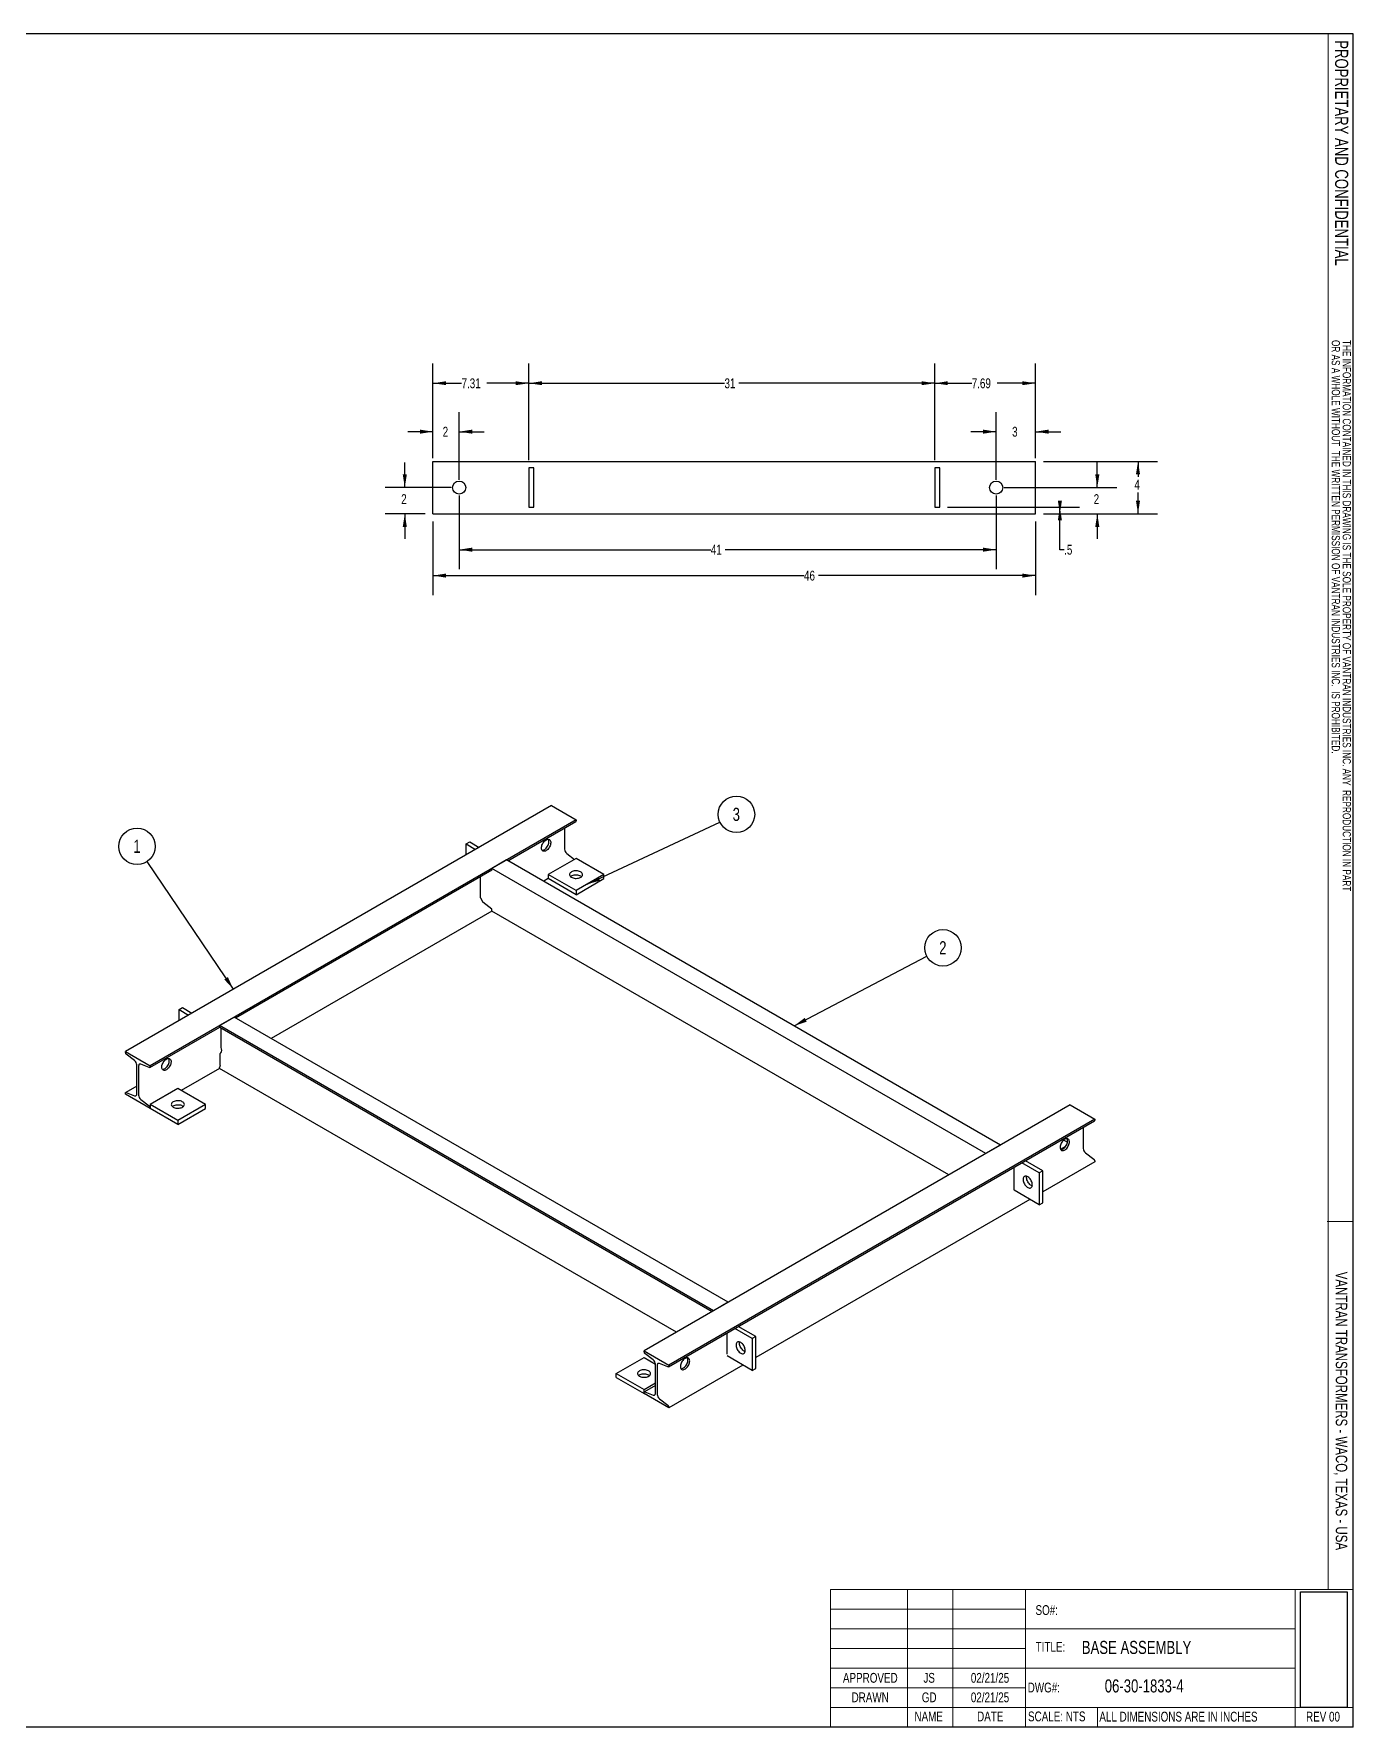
# Model space of a CAD drawing. Header units: inches. Extents: x 0.1 to 16.9, y 0.1 to 10.9.
# Drawn here: x 8.5 to 16.89, y 0.12 to 10.89 of the extents above; entities that cross this region are included whole.
import ezdxf

# ---------------------------------------------------------------- set-up
doc = ezdxf.new("R2010")
doc.units = ezdxf.units.IN
doc.header["$MEASUREMENT"] = 0
doc.layers.add('FORMAT', color=7, linetype='Continuous')
doc.styles.add('SLDTEXTSTYLE0', font='TXT', dxfattribs={"width": 0.75})
doc.dimstyles.new('SLDDIMSTYLE0', dxfattribs={"dimtxt": 0.0625, "dimasz": 0.083333, "dimexe": 0, "dimexo": 0.0625, "dimgap": 0.015625, "dimtad": 0, "dimtih": 1, "dimtoh": 1, "dimlfac": 12, "dimrnd": 1e-09, "dimzin": 12, "dimdsep": 46, "dimtxsty": 'SLDTEXTSTYLE0', "dimsah": 1, "dimcen": 0.09, "dimadec": 0, "dimazin": 3, "dimtfac": 1, "dimtofl": 0, "dimtmove": 0, "dimatfit": 3, "dimfxl": 0, "dimfrac": 2, "dimtolj": 1, "dimtzin": 12, "dimarcsym": 0})
doc.dimstyles.new('SLDDIMSTYLE2', dxfattribs={"dimtxt": 0.0625, "dimasz": 0.083333, "dimexe": 0, "dimexo": 0.0625, "dimgap": 0.015625, "dimtad": 0, "dimtih": 1, "dimtoh": 1, "dimlfac": 12, "dimrnd": 1e-09, "dimzin": 12, "dimdsep": 46, "dimtxsty": 'SLDTEXTSTYLE0', "dimsah": 1, "dimcen": 0.09, "dimadec": 0, "dimazin": 3, "dimtfac": 1, "dimtmove": 0, "dimatfit": 0, "dimfxl": 0, "dimfrac": 2, "dimtolj": 1, "dimtzin": 12, "dimarcsym": 0})
doc.dimstyles.new('SLDDIMSTYLE3', dxfattribs={"dimtxt": 0.18, "dimasz": 0.083333, "dimexe": 0, "dimexo": 0.0625, "dimgap": 0, "dimtad": 0, "dimtih": 1, "dimtoh": 1, "dimdec": 0, "dimrnd": 1e-09, "dimzin": 0, "dimdsep": 46, "dimtxsty": 'Standard', "dimsah": 1, "dimcen": 0.09, "dimadec": 0, "dimazin": 0, "dimtfac": 0.083333, "dimtdec": 0, "dimtofl": 0, "dimtmove": 0, "dimatfit": 3, "dimfxl": 0, "dimfrac": 2, "dimtolj": 1, "dimtzin": 0, "dimarcsym": 0})
picture_1 = doc.add_image_def('image1.bmp', size_in_pixel=(535, 215))

# ---------------------------------------------------------------- blocks, each defined once
blk = doc.blocks.new('_D_16')
at = {"layer": 'FORMAT', "color": 7}
for p, q in [((14.232, 8.181), (14.232, 8.795)), ((14.873, 8.193), (14.873, 8.795)), ((14.232, 8.67), (14.467, 8.67)), ((14.873, 8.67), (14.629, 8.67))]:
    blk.add_line(p, q, dxfattribs=at)
for points in [[(14.232, 8.67), (14.315, 8.658), (14.315, 8.683)], [(14.873, 8.67), (14.789, 8.683), (14.789, 8.658)]]:
    blk.add_solid(points, dxfattribs=at)
at = {"layer": 'FORMAT', "color": 7, "insert": (14.467, 8.701), "char_height": 0.0625, "attachment_point": 1, "style": 'SLDTEXTSTYLE0'}
blk.add_mtext('7.69', dxfattribs=at)
blk = doc.blocks.new('_D_17')
at = {"layer": 'FORMAT', "color": 7}
for p, q in [((11.039, 7.79), (11.039, 7.321)), ((14.873, 7.79), (14.873, 7.321)), ((11.039, 7.446), (13.4, 7.446)), ((14.873, 7.446), (13.493, 7.446))]:
    blk.add_line(p, q, dxfattribs=at)
for points in [[(11.039, 7.446), (11.123, 7.433), (11.123, 7.459)], [(14.873, 7.446), (14.789, 7.459), (14.789, 7.433)]]:
    blk.add_solid(points, dxfattribs=at)
at = {"layer": 'FORMAT', "color": 7, "insert": (13.4, 7.477), "char_height": 0.0625, "attachment_point": 1, "style": 'SLDTEXTSTYLE0'}
blk.add_mtext('46', dxfattribs=at)
blk = doc.blocks.new('_D_18')
at = {"layer": 'FORMAT', "color": 7}
for p, q in [((14.923, 8.173), (15.65, 8.173)), ((15.525, 8.173), (15.525, 8.075)), ((15.525, 7.84), (15.525, 7.975)), ((14.923, 7.84), (15.65, 7.84))]:
    blk.add_line(p, q, dxfattribs=at)
for points in [[(15.525, 8.173), (15.512, 8.09), (15.538, 8.09)], [(15.525, 7.84), (15.538, 7.923), (15.512, 7.923)]]:
    blk.add_solid(points, dxfattribs=at)
at = {"layer": 'FORMAT', "color": 7, "insert": (15.502, 8.056), "char_height": 0.0625, "attachment_point": 1, "style": 'SLDTEXTSTYLE0'}
blk.add_mtext('4', dxfattribs=at)
blk = doc.blocks.new('_D_19')
at = {"layer": 'FORMAT', "color": 7}
for p, q in [((14.313, 7.881), (15.153, 7.881)), ((15.028, 7.84), (15.028, 7.881)), ((14.923, 7.84), (15.153, 7.84)), ((15.028, 7.611), (15.028, 7.84)), ((15.055, 7.611), (15.028, 7.611))]:
    blk.add_line(p, q, dxfattribs=at)
for points in [[(15.028, 7.84), (15.041, 7.923), (15.015, 7.923)], [(15.028, 7.881), (15.015, 7.798), (15.041, 7.798)]]:
    blk.add_solid(points, dxfattribs=at)
at = {"layer": 'FORMAT', "color": 7, "insert": (15.055, 7.642), "char_height": 0.0625, "attachment_point": 1, "style": 'SLDTEXTSTYLE0'}
blk.add_mtext('.5', dxfattribs=at)
blk = doc.blocks.new('_D_20')
at = {"layer": 'FORMAT', "color": 7}
for p, q in [((10.86, 8.006), (10.86, 8.166)), ((11.156, 8.006), (10.735, 8.006)), ((10.989, 7.84), (10.735, 7.84)), ((10.86, 7.84), (10.86, 7.679))]:
    blk.add_line(p, q, dxfattribs=at)
for points in [[(10.86, 8.006), (10.873, 8.09), (10.847, 8.09)], [(10.86, 7.84), (10.847, 7.756), (10.873, 7.756)]]:
    blk.add_solid(points, dxfattribs=at)
at = {"layer": 'FORMAT', "color": 7, "insert": (10.837, 7.964), "char_height": 0.0625, "attachment_point": 1, "style": 'SLDTEXTSTYLE0'}
blk.add_mtext('2', dxfattribs=at)
blk = doc.blocks.new('_D_21')
at = {"layer": 'FORMAT', "color": 7}
for p, q in [((11.039, 8.193), (11.039, 8.487)), ((11.206, 8.056), (11.206, 8.487)), ((11.039, 8.362), (10.879, 8.362)), ((11.206, 8.362), (11.366, 8.362))]:
    blk.add_line(p, q, dxfattribs=at)
for points in [[(11.039, 8.362), (10.956, 8.375), (10.956, 8.349)], [(11.206, 8.362), (11.289, 8.349), (11.289, 8.375)]]:
    blk.add_solid(points, dxfattribs=at)
at = {"layer": 'FORMAT', "color": 7, "insert": (11.101, 8.393), "char_height": 0.0625, "attachment_point": 1, "style": 'SLDTEXTSTYLE0'}
blk.add_mtext('2', dxfattribs=at)
blk = doc.blocks.new('_D_22')
at = {"layer": 'FORMAT', "color": 7}
for p, q in [((15.266, 8.006), (15.266, 8.166)), ((14.673, 8.006), (15.391, 8.006)), ((14.923, 7.84), (15.391, 7.84)), ((15.266, 7.84), (15.266, 7.679))]:
    blk.add_line(p, q, dxfattribs=at)
for points in [[(15.266, 8.006), (15.279, 8.09), (15.253, 8.09)], [(15.266, 7.84), (15.253, 7.756), (15.279, 7.756)]]:
    blk.add_solid(points, dxfattribs=at)
at = {"layer": 'FORMAT', "color": 7, "insert": (15.243, 7.964), "char_height": 0.0625, "attachment_point": 1, "style": 'SLDTEXTSTYLE0'}
blk.add_mtext('2', dxfattribs=at)
blk = doc.blocks.new('_D_23')
at = {"layer": 'FORMAT', "color": 7}
for p, q in [((14.623, 8.056), (14.623, 8.487)), ((14.873, 8.193), (14.873, 8.487)), ((14.623, 8.362), (14.462, 8.362)), ((14.873, 8.362), (15.033, 8.362))]:
    blk.add_line(p, q, dxfattribs=at)
for points in [[(14.623, 8.362), (14.539, 8.375), (14.539, 8.349)], [(14.873, 8.362), (14.956, 8.349), (14.956, 8.375)]]:
    blk.add_solid(points, dxfattribs=at)
at = {"layer": 'FORMAT', "color": 7, "insert": (14.724, 8.393), "char_height": 0.0625, "attachment_point": 1, "style": 'SLDTEXTSTYLE0'}
blk.add_mtext('3', dxfattribs=at)
blk = doc.blocks.new('_D_24')
at = {"layer": 'FORMAT', "color": 7}
for p, q in [((11.206, 7.956), (11.206, 7.486)), ((14.623, 7.956), (14.623, 7.486)), ((11.206, 7.611), (12.807, 7.611)), ((14.623, 7.611), (12.899, 7.611))]:
    blk.add_line(p, q, dxfattribs=at)
for points in [[(11.206, 7.611), (11.289, 7.598), (11.289, 7.624)], [(14.623, 7.611), (14.539, 7.624), (14.539, 7.598)]]:
    blk.add_solid(points, dxfattribs=at)
at = {"layer": 'FORMAT', "color": 7, "insert": (12.807, 7.642), "char_height": 0.0625, "attachment_point": 1, "style": 'SLDTEXTSTYLE0'}
blk.add_mtext('41', dxfattribs=at)
blk = doc.blocks.new('_D_25')
at = {"layer": 'FORMAT', "color": 7}
for p, q in [((11.649, 8.181), (11.649, 8.795)), ((14.232, 8.181), (14.232, 8.795)), ((11.649, 8.67), (12.894, 8.67)), ((14.232, 8.67), (12.986, 8.67))]:
    blk.add_line(p, q, dxfattribs=at)
for points in [[(11.649, 8.67), (11.732, 8.658), (11.732, 8.683)], [(14.232, 8.67), (14.149, 8.683), (14.149, 8.658)]]:
    blk.add_solid(points, dxfattribs=at)
at = {"layer": 'FORMAT', "color": 7, "insert": (12.894, 8.701), "char_height": 0.0625, "attachment_point": 1, "style": 'SLDTEXTSTYLE0'}
blk.add_mtext('31', dxfattribs=at)
blk = doc.blocks.new('_D_26')
at = {"layer": 'FORMAT', "color": 7}
for p, q in [((11.039, 8.193), (11.039, 8.795)), ((11.649, 8.181), (11.649, 8.795)), ((11.039, 8.67), (11.221, 8.67)), ((11.649, 8.67), (11.382, 8.67))]:
    blk.add_line(p, q, dxfattribs=at)
for points in [[(11.039, 8.67), (11.123, 8.658), (11.123, 8.683)], [(11.649, 8.67), (11.565, 8.683), (11.565, 8.658)]]:
    blk.add_solid(points, dxfattribs=at)
at = {"layer": 'FORMAT', "color": 7, "insert": (11.221, 8.701), "char_height": 0.0625, "attachment_point": 1, "style": 'SLDTEXTSTYLE0'}
blk.add_mtext('7.31', dxfattribs=at)
blk = doc.blocks.new('SW_NOTE_0')
at = {"layer": 'FORMAT', "color": 0}
blk.add_circle((-0.065, 0.096), 0.116, dxfattribs=at)
at = {"layer": 'FORMAT', "color": 0, "insert": (-0.066, 0.138), "char_height": 0.0833, "attachment_point": 2, "style": 'SLDTEXTSTYLE0'}
blk.add_mtext('1', dxfattribs=at)
blk = doc.blocks.new('SW_NOTE_0_1')
at = {"layer": 'FORMAT', "color": 0}
blk.add_circle((0.103, 0.054), 0.116, dxfattribs=at)
at = {"layer": 'FORMAT', "color": 0, "insert": (0.102, 0.096), "char_height": 0.0833, "attachment_point": 2, "style": 'SLDTEXTSTYLE0'}
blk.add_mtext('2', dxfattribs=at)
blk = doc.blocks.new('SW_NOTE_0_2')
at = {"layer": 'FORMAT', "color": 0}
blk.add_circle((0.105, 0.049), 0.116, dxfattribs=at)
at = {"layer": 'FORMAT', "color": 0, "insert": (0.104, 0.091), "char_height": 0.0833, "attachment_point": 2, "style": 'SLDTEXTSTYLE0'}
blk.add_mtext('3', dxfattribs=at)

msp = doc.modelspace()

# ---------------------------------------------------------------- linework, layer by layer
at = {"color": 7, "linetype": 'Continuous', "lineweight": 25}
for p, q in [((16.8937, 10.8937), (0.1063, 10.8937)), ((16.8937, 0.11748), (16.8937, 10.8937)), ((11.03922, 8.1729), (14.87255, 8.1729)), ((11.03922, 8.16482), (11.03922, 8.1729)), ((11.03922, 8.15578), (11.03922, 8.16482)), ((11.03922, 8.14327), (11.03922, 8.15578)), ((11.03922, 8.11943), (11.03922, 8.14327)), ((11.03922, 7.89303), (11.03922, 8.11943)), ((11.67993, 8.13123), (11.64868, 8.13123)), ((11.64868, 8.13123), (11.64868, 7.88123)), ((11.67993, 7.88123), (11.67993, 8.13123)), ((14.23193, 8.13123), (14.23193, 7.88123)), ((14.26318, 8.13123), (14.23193, 8.13123)), ((14.26318, 7.88123), (14.26318, 8.13123)), ((14.87255, 8.16482), (14.87255, 8.1729)), ((14.87255, 8.15578), (14.87255, 8.16482)), ((14.87255, 8.14327), (14.87255, 8.15578)), ((14.87255, 8.11943), (14.87255, 8.14327)), ((14.87255, 7.89303), (14.87255, 8.11943)), ((11.03922, 7.86919), (11.03922, 7.89303)), ((11.03922, 7.85668), (11.03922, 7.86919)), ((11.64868, 7.88123), (11.67993, 7.88123)), ((14.23193, 7.88123), (14.26318, 7.88123)), ((14.87255, 7.86919), (14.87255, 7.89303)), ((14.87255, 7.85668), (14.87255, 7.86919)), ((11.03922, 7.84764), (11.03922, 7.85668)), ((11.03922, 7.83956), (11.03922, 7.84764)), ((11.03922, 7.83956), (14.87255, 7.83956)), ((14.87255, 7.84764), (14.87255, 7.85668)), ((14.87255, 7.83956), (14.87255, 7.84764)), ((11.79295, 5.9823), (9.08237, 4.41752)), ((11.79295, 5.9823), (11.94987, 5.89171)), ((11.94987, 5.89171), (9.23929, 4.32693)), ((11.51632, 5.63174), (11.94797, 5.88092)), ((11.87709, 5.84001), (11.87709, 5.7052)), ((11.94987, 5.89171), (11.94987, 5.88512)), ((11.25063, 5.73827), (11.27272, 5.75103)), ((11.25063, 5.66922), (11.25063, 5.73827)), ((11.25063, 5.73827), (11.31043, 5.70375)), ((11.27272, 5.75103), (11.33253, 5.71651)), ((11.50792, 5.63659), (11.41459, 5.5827)), ((14.65084, 3.82222), (11.50792, 5.63659)), ((11.94987, 5.64505), (11.77309, 5.543)), ((11.89137, 5.67749), (11.94052, 5.63966)), ((12.12664, 5.543), (11.94987, 5.64505)), ((9.78297, 4.63109), (11.41459, 5.57301)), ((11.34181, 5.39619), (11.34181, 5.531)), ((11.41122, 5.57106), (11.41459, 5.56977)), ((11.41459, 5.56977), (11.41459, 5.5827)), ((14.5575, 3.76834), (11.41459, 5.5827)), ((11.77309, 5.51748), (11.74366, 5.5005)), ((11.94987, 5.44095), (11.77309, 5.543)), ((11.77309, 5.543), (11.77309, 5.51748)), ((11.94987, 5.41543), (11.77309, 5.51748)), ((12.12664, 5.543), (11.94987, 5.44095)), ((11.94987, 5.41543), (12.12664, 5.51748)), ((12.12664, 5.51748), (12.12664, 5.543)), ((11.34181, 5.39619), (11.35609, 5.36848)), ((11.94987, 5.44095), (11.94987, 5.41543)), ((11.41459, 5.31052), (10.01031, 4.49985)), ((11.41459, 5.32346), (11.35609, 5.36848)), ((11.41459, 5.31052), (11.41459, 5.32346)), ((14.32176, 3.63225), (11.41459, 5.31052)), ((9.42399, 4.68378), (9.44609, 4.69654)), ((9.42399, 4.68378), (9.4838, 4.64926)), ((9.42399, 4.61473), (9.42399, 4.68378)), ((9.44609, 4.69654), (9.50589, 4.66201)), ((9.77457, 4.63594), (9.68123, 4.58206)), ((12.91748, 2.82158), (9.77457, 4.63594)), ((9.23739, 4.31614), (9.68215, 4.57289)), ((12.82414, 2.76769), (9.68123, 4.58206)), ((9.68123, 4.5762), (9.68123, 4.58206)), ((9.68313, 4.572), (12.81638, 2.76321)), ((9.69095, 4.44373), (9.69095, 4.56748)), ((9.08237, 4.41092), (9.08237, 4.41752)), ((9.08237, 4.41752), (9.23929, 4.32693)), ((9.14086, 4.35956), (9.08779, 4.40041)), ((9.15514, 4.14698), (9.15514, 4.33185)), ((9.16652, 4.32528), (9.16652, 4.14042)), ((9.23387, 4.31608), (9.1808, 4.33651)), ((9.23929, 4.32693), (9.23929, 4.32034)), ((9.68123, 4.30988), (9.68123, 4.31574)), ((9.69054, 4.40926), (9.68504, 4.4038)), ((9.68504, 4.32718), (9.68504, 4.4038)), ((9.68123, 4.30988), (9.43817, 4.16956)), ((12.5884, 2.6316), (9.68123, 4.30988)), ((9.08237, 4.14534), (9.08237, 4.15193)), ((9.23929, 4.05475), (9.08237, 4.14534)), ((9.15514, 4.19704), (9.08427, 4.15613)), ((9.08779, 4.15619), (9.14086, 4.13576)), ((9.1808, 4.11271), (9.23387, 4.07185)), ((9.41607, 4.18232), (9.23929, 4.08027)), ((9.59284, 4.08027), (9.41607, 4.18232)), ((9.41607, 3.97822), (9.23929, 4.08027)), ((9.23929, 4.08027), (9.23929, 4.05475)), ((9.23929, 4.06134), (9.23929, 4.05475)), ((9.41607, 3.9527), (9.23929, 4.05475)), ((9.59284, 4.08027), (9.41607, 3.97822)), ((9.41607, 3.9527), (9.59284, 4.05475)), ((9.59284, 4.05475), (9.59284, 4.08027)), ((15.09278, 4.07735), (12.3822, 2.51257)), ((15.09278, 4.07735), (15.2497, 3.98676)), ((9.41607, 3.97822), (9.41607, 3.9527)), ((12.53722, 2.41119), (15.2478, 3.97597)), ((15.2497, 3.98676), (12.53912, 2.42198)), ((15.17692, 3.93506), (15.17692, 3.80025)), ((15.2497, 3.98676), (15.2497, 3.98017)), ((14.65084, 3.82222), (14.5575, 3.76834)), ((15.032, 3.7956), (15.06612, 3.8153)), ((15.05244, 3.85397), (15.07641, 3.84013)), ((15.1912, 3.77254), (15.24428, 3.73168)), ((14.73492, 3.67989), (14.73492, 3.54509)), ((14.89697, 3.64604), (14.78663, 3.70974)), ((14.91907, 3.6588), (14.80872, 3.7225)), ((15.2497, 3.71458), (14.91907, 3.52371)), ((15.2497, 3.72117), (15.2497, 3.71458)), ((14.91907, 3.6588), (14.89697, 3.64604)), ((14.89697, 3.64604), (14.89697, 3.44191)), ((14.91907, 3.45466), (14.91907, 3.6588)), ((14.83716, 3.47643), (13.09243, 2.46922)), ((14.89697, 3.44191), (14.7371, 3.5342)), ((14.89697, 3.44191), (14.91907, 3.45466)), ((12.91748, 2.82158), (12.82414, 2.76769)), ((12.90829, 2.6254), (12.90829, 2.49059)), ((13.07034, 2.59155), (12.95999, 2.65525)), ((13.09243, 2.6043), (12.98209, 2.668)), ((13.09243, 2.6043), (13.07034, 2.59155)), ((13.07034, 2.59155), (13.07034, 2.38741)), ((13.09243, 2.40017), (13.09243, 2.6043)), ((12.3822, 2.51257), (12.53912, 2.42198)), ((12.3822, 2.50597), (12.3822, 2.51257)), ((12.4407, 2.4546), (12.38762, 2.49546)), ((13.07034, 2.38741), (12.91047, 2.4797)), ((12.20543, 2.36795), (12.3822, 2.47)), ((12.3822, 2.47), (12.45495, 2.42801)), ((12.45498, 2.24203), (12.45498, 2.4269)), ((12.46635, 2.42033), (12.46635, 2.23547)), ((12.53371, 2.41113), (12.48063, 2.43155)), ((12.53912, 2.42198), (12.53912, 2.41538)), ((13.01053, 2.42194), (12.53912, 2.1498)), ((13.07034, 2.38741), (13.09243, 2.40017)), ((12.20543, 2.36795), (12.3822, 2.2659)), ((12.20543, 2.34244), (12.20543, 2.36795)), ((12.20543, 2.34244), (12.3822, 2.24039)), ((12.3822, 2.2659), (12.45498, 2.30791)), ((12.3822, 2.24039), (12.3822, 2.2659)), ((12.45498, 2.29209), (12.3841, 2.25118)), ((12.3822, 2.24039), (12.3822, 2.24698)), ((12.53912, 2.1498), (12.3822, 2.24039)), ((12.38762, 2.25124), (12.4407, 2.23081)), ((12.48063, 2.20776), (12.53371, 2.1669)), ((12.53912, 2.15639), (12.53912, 2.1498)), ((16.8937, 0.11748), (0.1063, 0.11748))]:
    msp.add_line(p, q, dxfattribs=at)
at = {"color": 7, "linetype": 'Continuous', "lineweight": 18}
for p, q in [((16.73404, 0.99248), (16.73404, 10.8937)), ((16.8937, 3.33453), (16.72925, 3.33453)), ((13.56937, 0.99248), (13.56937, 0.11748)), ((13.56937, 0.99248), (14.80886, 0.99248)), ((14.05881, 0.99248), (14.05881, 0.11748)), ((14.34669, 0.99248), (14.34669, 0.11748)), ((14.80886, 0.99248), (14.80886, 0.11748)), ((14.80886, 0.99248), (16.52551, 0.99248)), ((16.52551, 0.99248), (16.52551, 0.74248)), ((16.52551, 0.99248), (16.8937, 0.99248)), ((13.56937, 0.86748), (14.80886, 0.86748)), ((13.56937, 0.74248), (14.80886, 0.74248)), ((14.80886, 0.74248), (16.52551, 0.74248)), ((16.52551, 0.49248), (16.52551, 0.74248)), ((13.56937, 0.61748), (14.80886, 0.61748)), ((13.56937, 0.49248), (14.80886, 0.49248)), ((14.80886, 0.49248), (16.52551, 0.49248)), ((16.52551, 0.49248), (16.52551, 0.24248)), ((14.80886, 0.36748), (13.56937, 0.36748)), ((14.80886, 0.24248), (13.56937, 0.24248)), ((14.80886, 0.24248), (16.52551, 0.24248)), ((15.26676, 0.24248), (15.26676, 0.11748)), ((16.52551, 0.24248), (16.8937, 0.24248)), ((16.52551, 0.24248), (16.52551, 0.11748))]:
    msp.add_line(p, q, dxfattribs=at)
at = {"color": 7, "linetype": 'Continuous', "lineweight": 25, "flags": 128}
for points in [[(11.75924, 5.69558), (11.75426, 5.69319), (11.74943, 5.69185), (11.74487, 5.6916), (11.74073, 5.69244), (11.73712, 5.69435), (11.73415, 5.69728), (11.7319, 5.70113), (11.73044, 5.70581), (11.72981, 5.71116), (11.73002, 5.71705), (11.73107, 5.7233), (11.73293, 5.72973), (11.73555, 5.73616), (11.73885, 5.74239), (11.74274, 5.74826), (11.74711, 5.7536), (11.75182, 5.75824), (11.75674, 5.76206), (11.76174, 5.76494), (11.76667, 5.76681), (11.77138, 5.76761), (11.77574, 5.76731), (11.77963, 5.76593), (11.78293, 5.76351), (11.78555, 5.7601), (11.78741, 5.75583), (11.78847, 5.75079), (11.78868, 5.74515), (11.78804, 5.73906), (11.78658, 5.7327), (11.78433, 5.72624), (11.78136, 5.71989), (11.77775, 5.71381), (11.77361, 5.70819), (11.76906, 5.70319), (11.76422, 5.69894), (11.75924, 5.69558)], [(11.73351, 5.69817), (11.73573, 5.69816), (11.74044, 5.69895), (11.74537, 5.70082), (11.75037, 5.70371), (11.75529, 5.70753), (11.76, 5.71217), (11.76437, 5.7175), (11.76826, 5.72337), (11.77156, 5.72961), (11.77418, 5.73604), (11.77604, 5.74247), (11.77709, 5.74871), (11.7773, 5.7546), (11.77667, 5.75996), (11.77521, 5.76463), (11.7736, 5.7676)], [(11.9204, 5.56001), (11.91585, 5.55689), (11.91227, 5.55337), (11.90978, 5.54955), (11.90843, 5.54555), (11.90828, 5.54147), (11.90933, 5.53743), (11.91154, 5.53356), (11.91486, 5.52996), (11.91918, 5.52673), (11.92438, 5.52397), (11.93032, 5.52176), (11.93682, 5.52015), (11.9437, 5.51921), (11.95075, 5.51895), (11.95778, 5.51938), (11.96458, 5.52049), (11.97095, 5.52225), (11.97672, 5.52461), (11.98172, 5.52749), (11.9858, 5.53082), (11.98885, 5.53451), (11.99077, 5.53843), (11.99152, 5.54249), (11.99107, 5.54656), (11.98944, 5.55053), (11.98666, 5.55428), (11.98283, 5.55771), (11.97805, 5.56071), (11.97246, 5.56321), (11.96622, 5.56512), (11.95951, 5.5664), (11.95252, 5.567), (11.94545, 5.56692), (11.93851, 5.56614), (11.9319, 5.5647), (11.92581, 5.56264), (11.9204, 5.56001)], [(11.91454, 5.53024), (11.91585, 5.53137), (11.9204, 5.53449)], [(11.9204, 5.53449), (11.92581, 5.53712), (11.9319, 5.53918), (11.93851, 5.54063), (11.94545, 5.5414), (11.95252, 5.54149), (11.95951, 5.54088), (11.96622, 5.53961), (11.97246, 5.53769), (11.97805, 5.5352), (11.98283, 5.53219), (11.98519, 5.53024)], [(9.1808, 4.33651), (9.17789, 4.33731), (9.17516, 4.33745), (9.1727, 4.33691), (9.17057, 4.3357), (9.16884, 4.33387), (9.16756, 4.33147), (9.16678, 4.32858), (9.16652, 4.32528)], [(9.23929, 4.32034), (9.23919, 4.31909), (9.23889, 4.31799), (9.23841, 4.31708), (9.23775, 4.31639), (9.23695, 4.31593), (9.23601, 4.31572), (9.23497, 4.31577), (9.23387, 4.31608)], [(9.34329, 4.30088), (9.33831, 4.2985), (9.33348, 4.29716), (9.32892, 4.29691), (9.32478, 4.29775), (9.32118, 4.29966), (9.3182, 4.30258), (9.31595, 4.30644), (9.31449, 4.31111), (9.31386, 4.31647), (9.31407, 4.32235), (9.31512, 4.3286), (9.31699, 4.33503), (9.31961, 4.34146), (9.32291, 4.3477), (9.32679, 4.35357), (9.33116, 4.3589), (9.33587, 4.36354), (9.34079, 4.36736), (9.34579, 4.37025), (9.35072, 4.37211), (9.35543, 4.37291), (9.35979, 4.37261), (9.36368, 4.37123), (9.36698, 4.36881), (9.3696, 4.36541), (9.37146, 4.36113), (9.37252, 4.35609), (9.37273, 4.35045), (9.37209, 4.34436), (9.37063, 4.338), (9.36838, 4.33155), (9.36541, 4.32519), (9.3618, 4.31912), (9.35766, 4.3135), (9.35311, 4.30849), (9.34827, 4.30424), (9.34329, 4.30088)], [(9.31757, 4.30347), (9.31978, 4.30346), (9.3245, 4.30426), (9.32942, 4.30613), (9.33442, 4.30901), (9.33934, 4.31283), (9.34406, 4.31747), (9.34842, 4.3228), (9.35231, 4.32867), (9.35561, 4.33491), (9.35823, 4.34134), (9.36009, 4.34777), (9.36114, 4.35402), (9.36136, 4.35991), (9.36072, 4.36526), (9.35926, 4.36994), (9.35765, 4.3729)], [(9.08237, 4.15193), (9.08247, 4.15318), (9.08277, 4.15428), (9.08325, 4.15519), (9.08391, 4.15588), (9.08472, 4.15634), (9.08565, 4.15655), (9.08669, 4.1565), (9.08779, 4.15619)], [(9.14086, 4.13576), (9.14377, 4.13495), (9.1465, 4.13482), (9.14896, 4.13536), (9.15109, 4.13657), (9.15282, 4.1384), (9.1541, 4.14079), (9.15488, 4.14369), (9.15514, 4.14698)], [(9.3866, 4.09728), (9.38205, 4.09416), (9.37847, 4.09064), (9.37598, 4.08682), (9.37463, 4.08282), (9.37448, 4.07874), (9.37553, 4.0747), (9.37774, 4.07083), (9.38106, 4.06722), (9.38538, 4.064), (9.39058, 4.06124), (9.39652, 4.05902), (9.40302, 4.05742), (9.4099, 4.05648), (9.41695, 4.05622), (9.42398, 4.05665), (9.43078, 4.05776), (9.43715, 4.05952), (9.44292, 4.06188), (9.44792, 4.06476), (9.452, 4.06809), (9.45505, 4.07177), (9.45697, 4.0757), (9.45772, 4.07976), (9.45727, 4.08383), (9.45564, 4.0878), (9.45286, 4.09155), (9.44903, 4.09498), (9.44425, 4.09798), (9.43866, 4.10048), (9.43242, 4.10239), (9.42571, 4.10367), (9.41872, 4.10427), (9.41165, 4.10419), (9.40471, 4.10341), (9.3981, 4.10197), (9.39201, 4.09991), (9.3866, 4.09728)], [(9.38074, 4.06751), (9.38205, 4.06864), (9.3866, 4.07176)], [(9.3866, 4.07176), (9.39201, 4.07439), (9.3981, 4.07645), (9.40471, 4.07789), (9.41165, 4.07867), (9.41872, 4.07876), (9.42571, 4.07815), (9.43242, 4.07687), (9.43866, 4.07496), (9.44425, 4.07247), (9.44903, 4.06946), (9.45139, 4.06751)], [(15.05907, 3.85867), (15.05409, 3.85531), (15.04926, 3.85106), (15.0447, 3.84605), (15.04056, 3.84043), (15.03696, 3.83436), (15.03398, 3.828), (15.03173, 3.82155), (15.03027, 3.81519), (15.02964, 3.8091), (15.02985, 3.80346), (15.0309, 3.79842), (15.03276, 3.79414), (15.03538, 3.79074), (15.03869, 3.78832), (15.04257, 3.78694), (15.04694, 3.78664), (15.05165, 3.78744), (15.05657, 3.78931), (15.06157, 3.79219), (15.0665, 3.79601), (15.07121, 3.80065), (15.07557, 3.80598), (15.07946, 3.81185), (15.08276, 3.81809), (15.08538, 3.82452), (15.08724, 3.83095), (15.0883, 3.8372), (15.08851, 3.84308), (15.08787, 3.84844), (15.08641, 3.85312), (15.08416, 3.85697), (15.08119, 3.85989), (15.07758, 3.8618), (15.07344, 3.86264), (15.06889, 3.86239), (15.06405, 3.86106), (15.05907, 3.85867)], [(15.03335, 3.79321), (15.03556, 3.7932), (15.04028, 3.794), (15.0452, 3.79587), (15.0502, 3.79876), (15.05512, 3.80257), (15.05984, 3.80722), (15.0642, 3.81255), (15.06809, 3.81842), (15.07139, 3.82466), (15.07401, 3.83108), (15.07587, 3.83751), (15.07692, 3.84376), (15.07714, 3.84965), (15.0765, 3.85501), (15.07504, 3.85968), (15.07343, 3.86265)], [(14.85277, 3.56949), (14.85235, 3.57548), (14.85109, 3.58179), (14.84903, 3.58824), (14.84623, 3.59463), (14.84278, 3.6008), (14.83876, 3.60655), (14.8343, 3.61172), (14.82952, 3.61617), (14.82456, 3.61976), (14.81957, 3.6224), (14.81468, 3.62401), (14.81005, 3.62453), (14.80579, 3.62396), (14.80204, 3.62232), (14.7989, 3.61964), (14.79646, 3.61601), (14.7948, 3.61153), (14.79396, 3.60633), (14.79396, 3.60056), (14.7948, 3.59438), (14.79646, 3.58798), (14.7989, 3.58153), (14.80204, 3.57523), (14.80579, 3.56925), (14.81005, 3.56377), (14.81468, 3.55894), (14.81957, 3.55491), (14.82456, 3.55178), (14.82952, 3.54965), (14.8343, 3.54858), (14.83876, 3.54861), (14.84278, 3.54972), (14.84623, 3.55189), (14.84903, 3.55505), (14.85109, 3.55912), (14.85235, 3.56398), (14.85277, 3.56949)], [(14.85202, 3.56228), (14.85162, 3.56241), (14.84666, 3.56454), (14.84167, 3.56766), (14.83678, 3.5717), (14.83214, 3.57653), (14.82789, 3.58201), (14.82414, 3.58799), (14.821, 3.59429), (14.81856, 3.60074), (14.8169, 3.60714), (14.81605, 3.61331), (14.81605, 3.61908), (14.8167, 3.62347)], [(13.02614, 2.51499), (13.02572, 2.52099), (13.02446, 2.5273), (13.0224, 2.53375), (13.0196, 2.54014), (13.01614, 2.5463), (13.01213, 2.55205), (13.00766, 2.55723), (13.00289, 2.56168), (12.99793, 2.56527), (12.99294, 2.56791), (12.98805, 2.56951), (12.98341, 2.57004), (12.97916, 2.56947), (12.97541, 2.56782), (12.97227, 2.56514), (12.96983, 2.56151), (12.96817, 2.55703), (12.96732, 2.55183), (12.96732, 2.54606), (12.96817, 2.53989), (12.96983, 2.53349), (12.97227, 2.52704), (12.97541, 2.52074), (12.97916, 2.51476), (12.98341, 2.50928), (12.98805, 2.50445), (12.99294, 2.50041), (12.99793, 2.49729), (13.00289, 2.49516), (13.00766, 2.49409), (13.01213, 2.49411), (13.01614, 2.49522), (13.0196, 2.49739), (13.0224, 2.50056), (13.02446, 2.50463), (13.02572, 2.50949), (13.02614, 2.51499)], [(13.02539, 2.50779), (13.02498, 2.50792), (13.02003, 2.51004), (13.01503, 2.51317), (13.01015, 2.51721), (13.00551, 2.52204), (13.00126, 2.52752), (12.9975, 2.5335), (12.99437, 2.5398), (12.99193, 2.54624), (12.99026, 2.55264), (12.98942, 2.55882), (12.98942, 2.56459), (12.99007, 2.56897)], [(12.35274, 2.38496), (12.34818, 2.38184), (12.34461, 2.37832), (12.34211, 2.37451), (12.34077, 2.3705), (12.34062, 2.36642), (12.34167, 2.36239), (12.34388, 2.35851), (12.34719, 2.35491), (12.35152, 2.35168), (12.35672, 2.34892), (12.36266, 2.34671), (12.36916, 2.34511), (12.37603, 2.34416), (12.38309, 2.34391), (12.39011, 2.34434), (12.39691, 2.34545), (12.40329, 2.34721), (12.40906, 2.34956), (12.41406, 2.35245), (12.41814, 2.35578), (12.42119, 2.35946), (12.42311, 2.36339), (12.42386, 2.36744), (12.42341, 2.37151), (12.42177, 2.37548), (12.419, 2.37924), (12.41517, 2.38266), (12.41039, 2.38567), (12.4048, 2.38816), (12.39856, 2.39008), (12.39184, 2.39135), (12.38485, 2.39196), (12.37779, 2.39187), (12.37085, 2.3911), (12.36424, 2.38966), (12.35814, 2.38759), (12.35274, 2.38496)], [(12.48063, 2.43155), (12.47772, 2.43236), (12.475, 2.4325), (12.47253, 2.43195), (12.4704, 2.43075), (12.46867, 2.42892), (12.46739, 2.42652), (12.46661, 2.42363), (12.46635, 2.42033)], [(12.53912, 2.41538), (12.53902, 2.41413), (12.53873, 2.41304), (12.53824, 2.41213), (12.53759, 2.41143), (12.53678, 2.41098), (12.53584, 2.41077), (12.53481, 2.41082), (12.53371, 2.41113)], [(12.64312, 2.46397), (12.63815, 2.46061), (12.63331, 2.45636), (12.62876, 2.45136), (12.62462, 2.44574), (12.62101, 2.43966), (12.61804, 2.43331), (12.61579, 2.42685), (12.61432, 2.42049), (12.61369, 2.4144), (12.6139, 2.40876), (12.61495, 2.40372), (12.61682, 2.39945), (12.61944, 2.39604), (12.62274, 2.39362), (12.62663, 2.39224), (12.63099, 2.39194), (12.6357, 2.39274), (12.64063, 2.39461), (12.64562, 2.39749), (12.65055, 2.40131), (12.65526, 2.40595), (12.65962, 2.41129), (12.66351, 2.41716), (12.66681, 2.42339), (12.66943, 2.42982), (12.6713, 2.43625), (12.67235, 2.4425), (12.67256, 2.44839), (12.67193, 2.45374), (12.67046, 2.45842), (12.66821, 2.46227), (12.66524, 2.4652), (12.66163, 2.46711), (12.65749, 2.46795), (12.65294, 2.4677), (12.6481, 2.46636), (12.64312, 2.46397)], [(12.6174, 2.39852), (12.61962, 2.39851), (12.62433, 2.39931), (12.62925, 2.40117), (12.63425, 2.40406), (12.63918, 2.40788), (12.64389, 2.41252), (12.64825, 2.41785), (12.65214, 2.42372), (12.65544, 2.42996), (12.65806, 2.43639), (12.65992, 2.44282), (12.66098, 2.44906), (12.66119, 2.45495), (12.66055, 2.46031), (12.65909, 2.46498), (12.65748, 2.46795)], [(12.34688, 2.35519), (12.34818, 2.35633), (12.35274, 2.35945)], [(12.35274, 2.35945), (12.35814, 2.36207), (12.36424, 2.36414), (12.37085, 2.36558), (12.37779, 2.36635), (12.38485, 2.36644), (12.39184, 2.36584), (12.39856, 2.36456), (12.4048, 2.36265), (12.41039, 2.36015), (12.41517, 2.35715), (12.41752, 2.35519)], [(12.3822, 2.24698), (12.3823, 2.24823), (12.3826, 2.24933), (12.38308, 2.25024), (12.38374, 2.25093), (12.38455, 2.25139), (12.38548, 2.25159), (12.38652, 2.25154), (12.38762, 2.25124)], [(12.4407, 2.23081), (12.4436, 2.23), (12.44633, 2.22987), (12.44879, 2.23041), (12.45093, 2.23162), (12.45266, 2.23344), (12.45393, 2.23584), (12.45471, 2.23873), (12.45498, 2.24203)]]:
    msp.add_lwpolyline(points, dxfattribs=at)
at = {"color": 7, "linetype": 'Continuous', "lineweight": 25}
for centre in [(11.20588, 8.00623), (14.62255, 8.00623)]:
    msp.add_circle(centre, 0.04167, dxfattribs=at)
for centre, radius, start, end in [((11.94541, 5.88461), 0.00448, 304.738837, 6.573344), ((11.91482, 5.70711), 0.03778, 182.899821, 231.628152), ((9.68571, 4.5757), 0.00451, 173.634779, 235.05304), ((9.66846, 4.44374), 0.02249, 358.550685, 359.994711), ((9.09668, 4.41165), 0.01433, 182.899821, 231.628152), ((9.11741, 4.32994), 0.03778, 2.899821, 51.628152), ((9.69556, 4.31501), 0.01434, 134.000296, 177.094738), ((9.20425, 4.14233), 0.03778, 182.899821, 231.628152), ((9.22498, 4.06062), 0.01433, 2.899821, 51.628152), ((15.24524, 3.97965), 0.00448, 304.738837, 6.573344), ((15.21465, 3.80216), 0.03778, 182.899821, 231.628152), ((15.23539, 3.72045), 0.01433, 2.899821, 51.628152), ((14.76618, 3.54567), 0.03126, 181.064372, 201.528366), ((12.39651, 2.5067), 0.01433, 182.899821, 231.628152), ((12.41724, 2.42499), 0.03778, 2.899821, 51.628152), ((12.50408, 2.23738), 0.03778, 182.899821, 231.628152), ((12.52481, 2.15567), 0.01433, 2.899821, 51.628152)]:
    msp.add_arc(centre, radius, start, end, dxfattribs=at)
for centre, major_axis, ratio, start_param, end_param in [((9.67404, 4.43445), (-0.01316, 0.02755), 0.62279108, 3.35540303, 4.73150628), ((9.72446, 4.29827), (0.0392, -0.02966), 0.14050107, 3.24749415, 3.4156526)]:
    msp.add_ellipse(centre, major_axis=major_axis, ratio=ratio, start_param=start_param, end_param=end_param, dxfattribs=at)

# ---------------------------------------------------------------- block references
at = {"layer": 'FORMAT', "color": 7}
for name, p in [('SW_NOTE_0_2', (12.86513, 5.8772)), ('SW_NOTE_0', (9.22159, 5.62679)), ('SW_NOTE_0_1', (14.18127, 5.02318))]:
    msp.add_blockref(name, p, dxfattribs=at)

# ---------------------------------------------------------------- texts
at = {"color": 7, "linetype": 'Continuous', "lineweight": 0, "rotation": 270, "style": 'SLDTEXTSTYLE0'}
for s, insert, char_height, attachment_point in [('PROPRIETARY AND CONFIDENTIAL', (16.86243, 10.85309), 0.0833333, 1), ('OR AS A WHOLE WITHOUT  THE WRITTEN PERMISSION OF VANTRAN INDUSTRIES INC.  IS PROHIBITED.', (16.80984, 8.94538), 0.0520833, 1), ('THE INFORMATION CONTAINED IN THIS DRAWING IS THE SOLE PROPERTY OF VANTRAN INDUSTRIES INC. ANY  REPRODUCTION IN PART', (16.87928, 8.94538), 0.05208333, 1), ('VANTRAN TRANSFORMERS - WACO, TEXAS - USA', (16.85648, 2.13005), 0.0729167, 2)]:
    msp.add_mtext(s, dxfattribs=dict(at, insert=insert, char_height=char_height, attachment_point=attachment_point))
at = {"color": 7, "linetype": 'Continuous', "lineweight": 0, "style": 'SLDTEXTSTYLE0'}
for s, insert, char_height, attachment_point in [('SO#:', (14.87279, 0.89371), 0.0625, 1), ('TITLE:', (14.87373, 0.65952), 0.0625, 1), ('BASE ASSEMBLY', (15.51574, 0.66645), 0.0833333, 2), ('APPROVED', (13.82175, 0.4624), 0.0625, 2), ('JS', (14.19626, 0.4624), 0.0625, 2), ('02/21/25', (14.58343, 0.4624), 0.0625, 2), ('DRAWN', (13.82097, 0.33836), 0.0625, 2), ('GD', (14.19631, 0.33836), 0.0625, 2), ('02/21/25', (14.58343, 0.33836), 0.0625, 2), ('DWG#:', (14.82321, 0.4008), 0.0625, 1), ('06-30-1833-4', (15.56433, 0.42152), 0.0833333, 2), ('NAME', (14.19323, 0.21688), 0.0625, 2), ('DATE', (14.58487, 0.21688), 0.0625, 2), ('SCALE: NTS', (14.82516, 0.21688), 0.0625, 1), ('ALL DIMENSIONS ARE IN INCHES', (15.27902, 0.21531), 0.0625, 1), ('REV 00', (16.70205, 0.21531), 0.0625, 2)]:
    msp.add_mtext(s, dxfattribs=dict(at, insert=insert, char_height=char_height, attachment_point=attachment_point))

# ---------------------------------------------------------------- dimensions: what is measured, and where the dimension line sits
at = {"layer": 'FORMAT', "color": 7}
for base, p1, p2, dimstyle, picture, middle in [((11.03922, 8.67043), (11.64868, 8.13123), (11.03922, 8.14327), 'SLDDIMSTYLE0', '_D_26', (11.30133, 8.67043)), ((11.64868, 8.67043), (14.23193, 8.13123), (11.64868, 8.13123), 'SLDDIMSTYLE0', '_D_25', (12.93979, 8.67043)), ((14.87255, 8.67043), (14.23193, 8.13123), (14.87255, 8.14327), 'SLDDIMSTYLE0', '_D_16', (14.54807, 8.67043)), ((11.20588, 8.36203), (11.03922, 8.14327), (11.20588, 8.00623), 'SLDDIMSTYLE2', '_D_21', (11.12378, 8.36203)), ((14.62255, 8.36203), (14.87255, 8.14327), (14.62255, 8.00623), 'SLDDIMSTYLE2', '_D_23', (14.74756, 8.36203)), ((11.20588, 7.61074), (14.62255, 8.00623), (11.20588, 8.00623), 'SLDDIMSTYLE0', '_D_24', (12.85315, 7.61074)), ((14.87255, 7.44586), (11.03922, 7.83956), (14.87255, 7.83956), 'SLDDIMSTYLE0', '_D_17', (13.44641, 7.44586))]:
    dim = msp.add_linear_dim(base=base, p1=p1, p2=p2, dimstyle=dimstyle, dxfattribs=at)
    dim.commit()
    dim.dimension.update_dxf_attribs({"geometry": picture, "text_midpoint": middle, "dimtype": 160})
for base, p1, p2, dimstyle, picture, middle in [((10.85978, 8.00623), (11.03922, 7.83956), (11.20588, 8.00623), 'SLDDIMSTYLE2', '_D_20', (10.85978, 7.933)), ((15.26625, 8.00623), (14.87255, 7.83956), (14.62255, 8.00623), 'SLDDIMSTYLE2', '_D_22', (15.26625, 7.933)), ((15.52489, 8.1729), (14.87255, 7.83956), (14.87255, 8.1729), 'SLDDIMSTYLE0', '_D_18', (15.52489, 8.02503)), ((15.02817, 7.88123), (14.87255, 7.83956), (14.26318, 7.88123), 'SLDDIMSTYLE0', '_D_19', (15.02817, 7.61074))]:
    dim = msp.add_linear_dim(base=base, p1=p1, p2=p2, angle=90, dimstyle=dimstyle, dxfattribs=at)
    dim.commit()
    dim.dimension.update_dxf_attribs({"geometry": picture, "text_midpoint": middle, "dimtype": 160})

# ---------------------------------------------------------------- pictures from other files: only their frames are drawn
image = msp.add_image(picture_1, insert=(16.55952, 0.97917), size_in_units=(0.73624, 0.29587), rotation=-90)
image.dxf.flags = 7

# ---------------------------------------------------------------- leaders
for points in [[(12.02131, 5.48219), (12.86513, 5.8772)], [(9.76945, 4.81416), (9.22159, 5.62679)], [(13.33723, 4.58055), (14.18127, 5.02318)]]:
    msp.add_leader(points, dimstyle='SLDDIMSTYLE3', dxfattribs=at)

doc.saveas('drawing.dxf')
